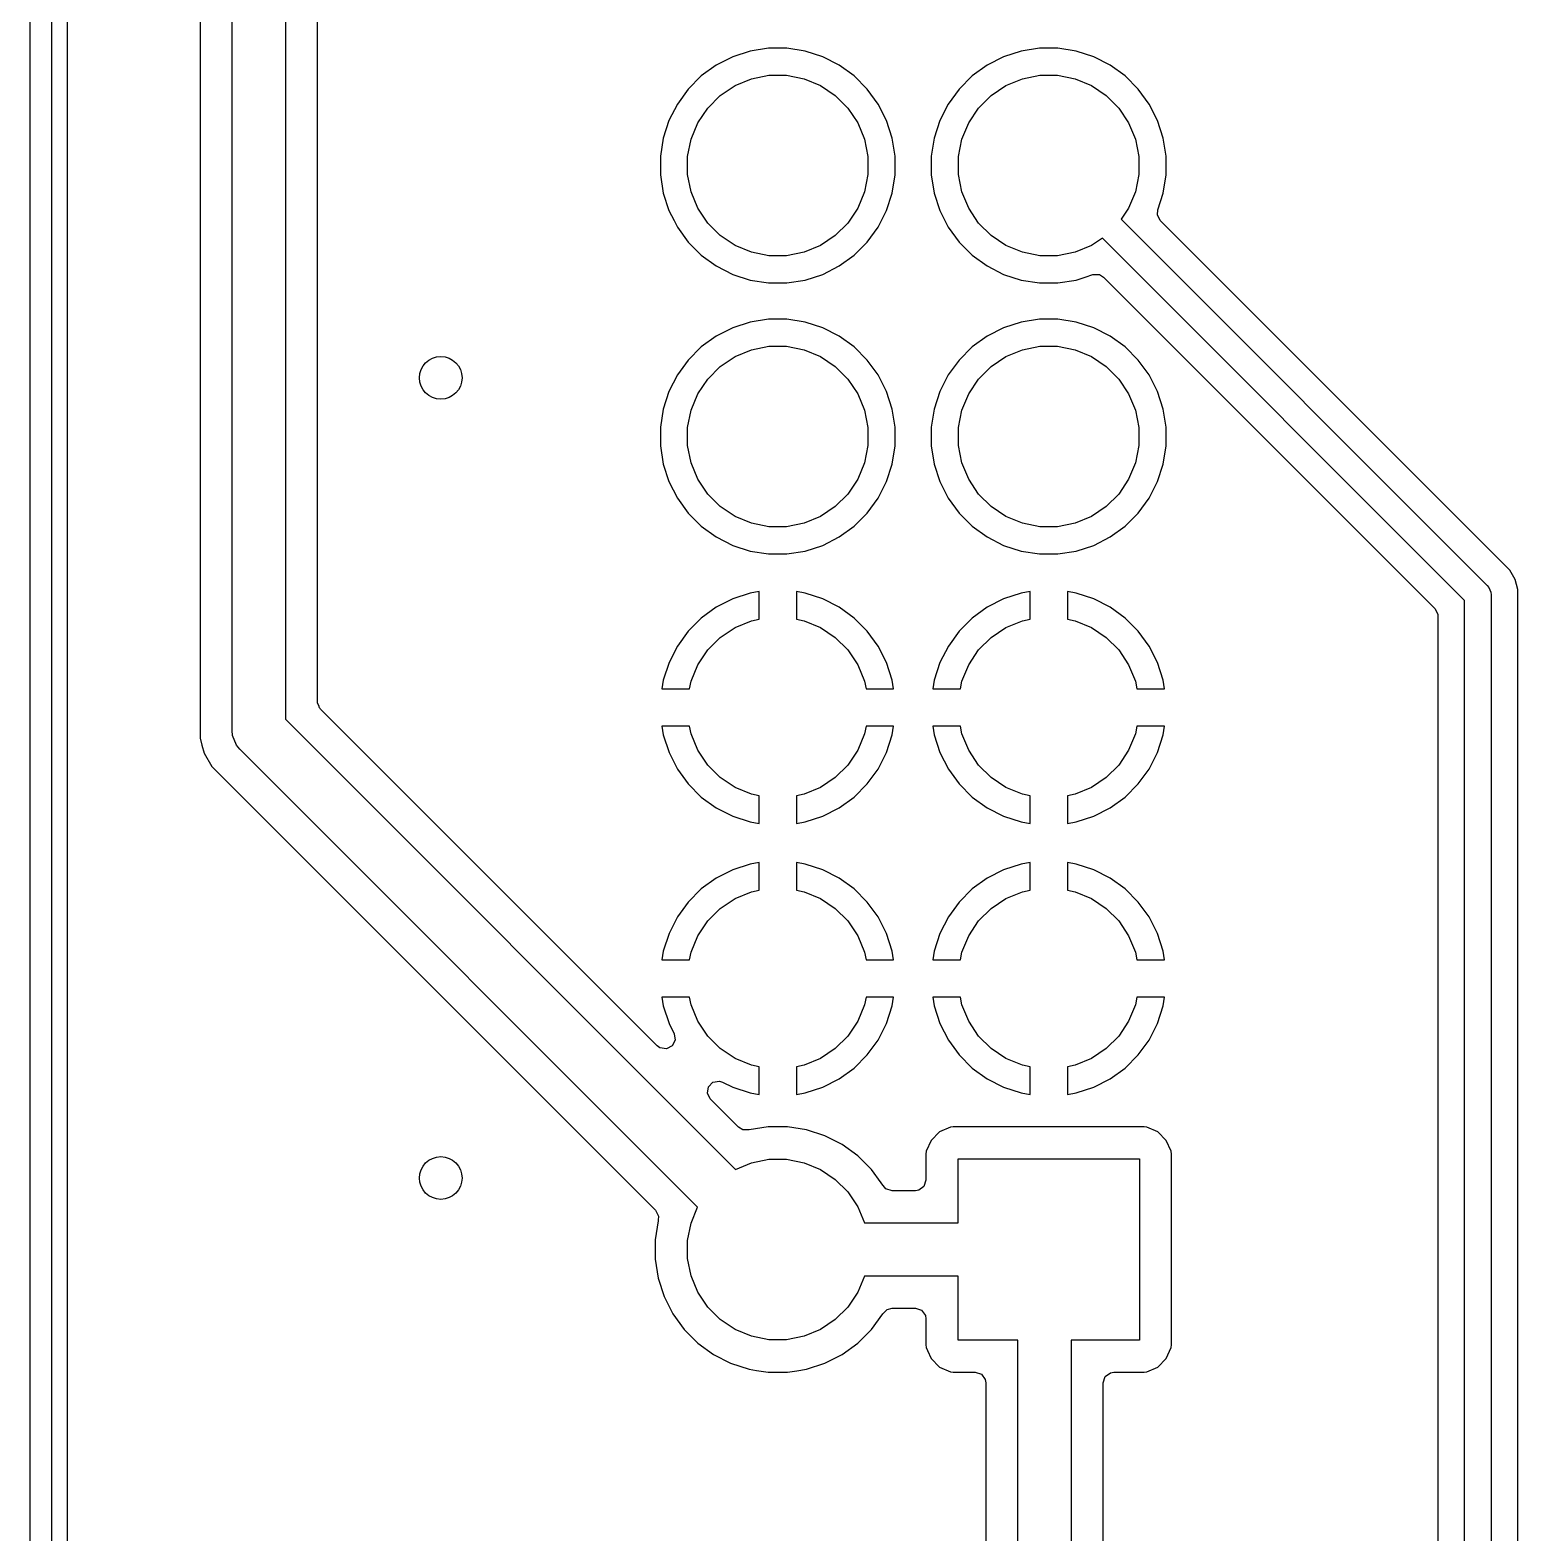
# Model space of a CAD drawing. Extents: x 0 to 130, y -140 to 0.
# Drawn here: x -0.1 to 13.85, y -110.83 to -96.74 of the extents above; entities that cross this region are included whole.
import ezdxf

# ---------------------------------------------------------------- set-up
doc = ezdxf.new("R2010")
doc.units = 0
doc.layers.add('BLACK', color=7, linetype='CONTINUOUS')

msp = doc.modelspace()

# ---------------------------------------------------------------- linework, layer by layer
at = {"layer": 'BLACK', "linetype": 'CONTINUOUS'}
for p, q in [((-0.1, -140), (-0.1, 0)), ((0.1, -0.1), (0.1, -139.9)), ((0.2505, -117.285), (0.2505, -51.795525)), ((1.4935, -51.795525), (1.4935, -103.376474)), ((1.794, -103.304), (1.794, -51.868)), ((2.294, -51.971554), (2.294, -103.200446)), ((2.5945, -97.923385), (2.5945, -95.383385)), ((6.823386, -96.9095), (6.652297, -96.936597)), ((6.823389, -96.9095), (6.823386, -96.9095)), ((6.996611, -96.9095), (6.823389, -96.9095)), ((6.996614, -96.9095), (6.996611, -96.9095)), ((7.167702, -96.936597), (6.996614, -96.9095)), ((9.363386, -96.9095), (9.192297, -96.936597)), ((9.363389, -96.9095), (9.363386, -96.9095)), ((9.536611, -96.9095), (9.363389, -96.9095)), ((9.536614, -96.9095), (9.536611, -96.9095)), ((9.707702, -96.936597), (9.536614, -96.9095)), ((6.487558, -96.990125), (6.333214, -97.068766)), ((6.487561, -96.990123), (6.487558, -96.990125)), ((6.652293, -96.936598), (6.487561, -96.990123)), ((6.652297, -96.936597), (6.652293, -96.936598)), ((7.167706, -96.936598), (7.167702, -96.936597)), ((7.332438, -96.990123), (7.167706, -96.936598)), ((7.332441, -96.990125), (7.332438, -96.990123)), ((7.486785, -97.068766), (7.332441, -96.990125)), ((9.027558, -96.990125), (8.873214, -97.068766)), ((9.027561, -96.990123), (9.027558, -96.990125)), ((9.192293, -96.936598), (9.027561, -96.990123)), ((9.192297, -96.936597), (9.192293, -96.936598)), ((9.707706, -96.936598), (9.707702, -96.936597)), ((9.872438, -96.990123), (9.707706, -96.936598)), ((9.872441, -96.990125), (9.872438, -96.990123)), ((10.026785, -97.068766), (9.872441, -96.990125)), ((6.193073, -97.170585), (6.070585, -97.293073)), ((6.333214, -97.068766), (6.193073, -97.170585)), ((6.509313, -97.260367), (6.663258, -97.196601)), ((6.663258, -97.196601), (6.826685, -97.164093)), ((6.826685, -97.164093), (6.993315, -97.164093)), ((6.993315, -97.164093), (7.156742, -97.196601)), ((7.156742, -97.196601), (7.310687, -97.260367)), ((7.486787, -97.068767), (7.486785, -97.068766)), ((7.486788, -97.068768), (7.486787, -97.068767)), ((7.626928, -97.170586), (7.486788, -97.068768)), ((7.749414, -97.293072), (7.626928, -97.170586)), ((8.733073, -97.170585), (8.610585, -97.293073)), ((8.873214, -97.068766), (8.733073, -97.170585)), ((9.049313, -97.260367), (9.203258, -97.196601)), ((9.203258, -97.196601), (9.366685, -97.164093)), ((9.366685, -97.164093), (9.533315, -97.164093)), ((9.533315, -97.164093), (9.696742, -97.196601)), ((9.696742, -97.196601), (9.850687, -97.260367)), ((10.026787, -97.068767), (10.026785, -97.068766)), ((10.026788, -97.068768), (10.026787, -97.068767)), ((10.166928, -97.170586), (10.026788, -97.068768)), ((10.289414, -97.293072), (10.166928, -97.170586)), ((6.070585, -97.293073), (5.968766, -97.433214)), ((6.370766, -97.352941), (6.509313, -97.260367)), ((7.310687, -97.260367), (7.449234, -97.352941)), ((7.851232, -97.433212), (7.749414, -97.293072)), ((8.610585, -97.293073), (8.508766, -97.433214)), ((8.910766, -97.352941), (9.049313, -97.260367)), ((9.850687, -97.260367), (9.989234, -97.352941)), ((10.391232, -97.433212), (10.289414, -97.293072)), ((5.968766, -97.433214), (5.890125, -97.587558)), ((6.160367, -97.609313), (6.252941, -97.470766)), ((6.252941, -97.470766), (6.370766, -97.352941)), ((7.449234, -97.352941), (7.567059, -97.470766)), ((7.567059, -97.470766), (7.659633, -97.609313)), ((7.929873, -97.587555), (7.851232, -97.433212)), ((8.508766, -97.433214), (8.430125, -97.587558)), ((8.700367, -97.609313), (8.792941, -97.470766)), ((8.792941, -97.470766), (8.910766, -97.352941)), ((9.989234, -97.352941), (10.107059, -97.470766)), ((10.107059, -97.470766), (10.199633, -97.609313)), ((10.469873, -97.587555), (10.391232, -97.433212)), ((5.890123, -97.587561), (5.836598, -97.752293)), ((5.890125, -97.587558), (5.890123, -97.587561)), ((6.096601, -97.763258), (6.160367, -97.609313)), ((7.659633, -97.609313), (7.723399, -97.763258)), ((7.929873, -97.587557), (7.929873, -97.587555)), ((7.929874, -97.587558), (7.929873, -97.587557)), ((7.929876, -97.587561), (7.929874, -97.587558)), ((7.983401, -97.752293), (7.929876, -97.587561)), ((8.430123, -97.587561), (8.376598, -97.752293)), ((8.430125, -97.587558), (8.430123, -97.587561)), ((8.636601, -97.763258), (8.700367, -97.609313)), ((10.199633, -97.609313), (10.263399, -97.763258)), ((10.469873, -97.587557), (10.469873, -97.587555)), ((10.469874, -97.587558), (10.469873, -97.587557)), ((10.469876, -97.587561), (10.469874, -97.587558)), ((10.523401, -97.752293), (10.469876, -97.587561)), ((5.836597, -97.752297), (5.8095, -97.923385)), ((5.836598, -97.752293), (5.836597, -97.752297)), ((6.064093, -97.926685), (6.096601, -97.763258)), ((7.723399, -97.763258), (7.755907, -97.926685)), ((7.983402, -97.752297), (7.983401, -97.752293)), ((8.0105, -97.923385), (7.983402, -97.752297)), ((8.376597, -97.752297), (8.3495, -97.923385)), ((8.376598, -97.752293), (8.376597, -97.752297)), ((8.604093, -97.926685), (8.636601, -97.763258)), ((10.263399, -97.763258), (10.295907, -97.926685)), ((10.523402, -97.752297), (10.523401, -97.752293)), ((10.5505, -97.923385), (10.523402, -97.752297)), ((2.5945, -100.463385), (2.5945, -97.923385)), ((5.8095, -97.923385), (5.8095, -98.096614)), ((6.064093, -98.093315), (6.064093, -97.926685)), ((7.755907, -97.926685), (7.755907, -98.093315)), ((8.0105, -98.096614), (8.0105, -97.923385)), ((8.3495, -97.923385), (8.3495, -98.096614)), ((8.604093, -98.093315), (8.604093, -97.926685)), ((10.295907, -97.926685), (10.295907, -98.093315)), ((10.5505, -98.096614), (10.5505, -97.923385)), ((5.8095, -98.096614), (5.836597, -98.267702)), ((6.096601, -98.256742), (6.064093, -98.093315)), ((7.755907, -98.093315), (7.723399, -98.256742)), ((7.983402, -98.267702), (8.0105, -98.096614)), ((8.3495, -98.096614), (8.376597, -98.267702)), ((8.636601, -98.256742), (8.604093, -98.093315)), ((10.295907, -98.093315), (10.263399, -98.256742)), ((10.523402, -98.267702), (10.5505, -98.096614)), ((5.836597, -98.267702), (5.836598, -98.267706)), ((5.836598, -98.267706), (5.890123, -98.432438)), ((6.160367, -98.410687), (6.096601, -98.256742)), ((7.723399, -98.256742), (7.659633, -98.410687)), ((7.929876, -98.432438), (7.983401, -98.267706)), ((7.983401, -98.267706), (7.983402, -98.267702)), ((8.376597, -98.267702), (8.376598, -98.267706)), ((8.376598, -98.267706), (8.430123, -98.432438)), ((8.700367, -98.410687), (8.636601, -98.256742)), ((10.263399, -98.256742), (10.199633, -98.410687)), ((10.472339, -98.424854), (10.523402, -98.267702)), ((5.890123, -98.432438), (5.890125, -98.432441)), ((5.890125, -98.432441), (5.937515, -98.525451)), ((6.252941, -98.549234), (6.160367, -98.410687)), ((7.659633, -98.410687), (7.567059, -98.549234)), ((7.851232, -98.586788), (7.929873, -98.432445)), ((7.929873, -98.432445), (7.929874, -98.43244)), ((7.929874, -98.43244), (7.929876, -98.432438)), ((8.430123, -98.432438), (8.430125, -98.432441)), ((8.430125, -98.432441), (8.477515, -98.525451)), ((8.792941, -98.549234), (8.700367, -98.410687)), ((10.199633, -98.410687), (10.130671, -98.513895)), ((10.468712, -98.470935), (10.472339, -98.424854)), ((5.937515, -98.525451), (5.968768, -98.586788)), ((5.968768, -98.586788), (6.070586, -98.726928)), ((6.370766, -98.667059), (6.252941, -98.549234)), ((7.567059, -98.549234), (7.449234, -98.667059)), ((7.749414, -98.726928), (7.851232, -98.586788)), ((8.477515, -98.525451), (8.508768, -98.586788)), ((8.508768, -98.586788), (8.610586, -98.726928)), ((8.910766, -98.667059), (8.792941, -98.549234)), ((10.130671, -98.513895), (13.562388, -101.945611)), ((10.496489, -98.525452), (10.468712, -98.470935)), ((13.704562, -101.733525), (10.496489, -98.525452)), ((6.070586, -98.726928), (6.193072, -98.849414)), ((6.509313, -98.759633), (6.370766, -98.667059)), ((7.449234, -98.667059), (7.310687, -98.759633)), ((7.626928, -98.849414), (7.749414, -98.726928)), ((8.610586, -98.726928), (8.733072, -98.849414)), ((9.049313, -98.759633), (8.910766, -98.667059)), ((9.953895, -98.690671), (9.850687, -98.759633)), ((13.349, -102.085776), (9.953895, -98.690671)), ((6.193072, -98.849414), (6.333212, -98.951232)), ((6.663258, -98.823399), (6.509313, -98.759633)), ((6.826685, -98.855907), (6.663258, -98.823399)), ((6.993315, -98.855907), (6.826685, -98.855907)), ((7.156742, -98.823399), (6.993315, -98.855907)), ((7.310687, -98.759633), (7.156742, -98.823399)), ((7.486788, -98.951232), (7.626928, -98.849414)), ((8.733072, -98.849414), (8.873212, -98.951232)), ((9.203258, -98.823399), (9.049313, -98.759633)), ((9.366685, -98.855907), (9.203258, -98.823399)), ((9.533315, -98.855907), (9.366685, -98.855907)), ((9.696742, -98.823399), (9.533315, -98.855907)), ((9.850687, -98.759633), (9.696742, -98.823399)), ((6.333212, -98.951232), (6.487555, -99.029873)), ((6.487555, -99.029873), (6.487557, -99.029873)), ((6.487557, -99.029873), (6.487558, -99.029874)), ((6.487558, -99.029874), (6.487561, -99.029876)), ((6.487561, -99.029876), (6.652293, -99.083401)), ((7.167706, -99.083401), (7.332438, -99.029876)), ((7.332438, -99.029876), (7.33244, -99.029874)), ((7.33244, -99.029874), (7.332445, -99.029873)), ((7.332445, -99.029873), (7.486788, -98.951232)), ((8.873212, -98.951232), (9.027555, -99.029873)), ((9.027555, -99.029873), (9.027557, -99.029873)), ((9.027557, -99.029873), (9.027558, -99.029874)), ((9.027558, -99.029874), (9.027561, -99.029876)), ((9.027561, -99.029876), (9.192293, -99.083401)), ((6.652293, -99.083401), (6.652297, -99.083402)), ((6.652297, -99.083402), (6.823386, -99.1105)), ((6.823386, -99.1105), (6.823389, -99.1105)), ((6.823389, -99.1105), (6.996614, -99.1105)), ((6.996614, -99.1105), (7.167702, -99.083402)), ((7.167702, -99.083402), (7.167706, -99.083401)), ((9.192293, -99.083401), (9.192297, -99.083402)), ((9.192297, -99.083402), (9.363386, -99.1105)), ((9.363386, -99.1105), (9.363389, -99.1105)), ((9.363389, -99.1105), (9.536614, -99.1105)), ((9.536614, -99.1105), (9.707702, -99.083402)), ((9.707702, -99.083402), (9.79053, -99.056489)), ((9.79053, -99.056489), (9.864855, -99.032338)), ((9.864855, -99.032338), (9.92604, -99.032338)), ((9.92604, -99.032338), (9.965452, -99.056489)), ((9.965452, -99.056489), (13.069504, -102.160541)), ((6.823386, -99.4495), (6.652297, -99.476597)), ((6.823389, -99.4495), (6.823386, -99.4495)), ((6.996611, -99.4495), (6.823389, -99.4495)), ((6.996614, -99.4495), (6.996611, -99.4495)), ((7.167702, -99.476597), (6.996614, -99.4495)), ((9.363386, -99.4495), (9.192297, -99.476597)), ((9.363389, -99.4495), (9.363386, -99.4495)), ((9.536611, -99.4495), (9.363389, -99.4495)), ((9.536614, -99.4495), (9.536611, -99.4495)), ((9.707702, -99.476597), (9.536614, -99.4495)), ((6.487558, -99.530125), (6.333214, -99.608766)), ((6.487561, -99.530123), (6.487558, -99.530125)), ((6.652293, -99.476598), (6.487561, -99.530123)), ((6.652297, -99.476597), (6.652293, -99.476598)), ((7.167706, -99.476598), (7.167702, -99.476597)), ((7.332438, -99.530123), (7.167706, -99.476598)), ((7.332441, -99.530125), (7.332438, -99.530123)), ((7.486785, -99.608766), (7.332441, -99.530125)), ((9.027558, -99.530125), (8.873214, -99.608766)), ((9.027561, -99.530123), (9.027558, -99.530125)), ((9.192293, -99.476598), (9.027561, -99.530123)), ((9.192297, -99.476597), (9.192293, -99.476598)), ((9.707706, -99.476598), (9.707702, -99.476597)), ((9.872438, -99.530123), (9.707706, -99.476598)), ((9.872441, -99.530125), (9.872438, -99.530123)), ((10.026785, -99.608766), (9.872441, -99.530125)), ((6.193073, -99.710585), (6.070585, -99.833073)), ((6.333214, -99.608766), (6.193073, -99.710585)), ((6.663258, -99.736601), (6.826685, -99.704093)), ((6.826685, -99.704093), (6.993315, -99.704093)), ((6.993315, -99.704093), (7.156742, -99.736601)), ((7.486787, -99.608767), (7.486785, -99.608766)), ((7.486788, -99.608768), (7.486787, -99.608767)), ((7.626928, -99.710586), (7.486788, -99.608768)), ((7.749414, -99.833072), (7.626928, -99.710586)), ((8.733073, -99.710585), (8.610585, -99.833073)), ((8.873214, -99.608766), (8.733073, -99.710585)), ((9.203258, -99.736601), (9.366685, -99.704093)), ((9.366685, -99.704093), (9.533315, -99.704093)), ((9.533315, -99.704093), (9.696742, -99.736601)), ((10.026787, -99.608767), (10.026785, -99.608766)), ((10.026788, -99.608768), (10.026787, -99.608767)), ((10.166928, -99.710586), (10.026788, -99.608768)), ((10.289414, -99.833072), (10.166928, -99.710586)), ((6.070585, -99.833073), (5.968766, -99.973214)), ((6.370766, -99.892941), (6.509313, -99.800367)), ((6.509313, -99.800367), (6.663258, -99.736601)), ((7.156742, -99.736601), (7.310687, -99.800367)), ((7.310687, -99.800367), (7.449234, -99.892941)), ((7.851232, -99.973212), (7.749414, -99.833072)), ((8.610585, -99.833073), (8.508766, -99.973214)), ((8.910766, -99.892941), (9.049313, -99.800367)), ((9.049313, -99.800367), (9.203258, -99.736601)), ((9.696742, -99.736601), (9.850687, -99.800367)), ((9.850687, -99.800367), (9.989234, -99.892941)), ((10.391232, -99.973212), (10.289414, -99.833072)), ((5.968766, -99.973214), (5.890125, -100.127558)), ((6.160367, -100.149313), (6.252941, -100.010766)), ((6.252941, -100.010766), (6.370766, -99.892941)), ((7.449234, -99.892941), (7.567059, -100.010766)), ((7.567059, -100.010766), (7.659633, -100.149313)), ((7.929873, -100.127555), (7.851232, -99.973212)), ((8.508766, -99.973214), (8.430125, -100.127558)), ((8.700367, -100.149313), (8.792941, -100.010766)), ((8.792941, -100.010766), (8.910766, -99.892941)), ((9.989234, -99.892941), (10.107059, -100.010766)), ((10.107059, -100.010766), (10.199633, -100.149313)), ((10.469873, -100.127555), (10.391232, -99.973212)), ((5.890123, -100.127561), (5.836598, -100.292293)), ((5.890125, -100.127558), (5.890123, -100.127561)), ((6.096601, -100.303258), (6.160367, -100.149313)), ((7.659633, -100.149313), (7.723399, -100.303258)), ((7.929873, -100.127557), (7.929873, -100.127555)), ((7.929874, -100.127558), (7.929873, -100.127557)), ((7.929876, -100.127561), (7.929874, -100.127558)), ((7.983401, -100.292293), (7.929876, -100.127561)), ((8.430123, -100.127561), (8.376598, -100.292293)), ((8.430125, -100.127558), (8.430123, -100.127561)), ((8.636601, -100.303258), (8.700367, -100.149313)), ((10.199633, -100.149313), (10.263399, -100.303258)), ((10.469873, -100.127557), (10.469873, -100.127555)), ((10.469874, -100.127558), (10.469873, -100.127557)), ((10.469876, -100.127561), (10.469874, -100.127558)), ((10.523401, -100.292293), (10.469876, -100.127561)), ((5.836597, -100.292297), (5.8095, -100.463385)), ((5.836598, -100.292293), (5.836597, -100.292297)), ((7.983402, -100.292297), (7.983401, -100.292293)), ((8.0105, -100.463385), (7.983402, -100.292297)), ((8.376597, -100.292297), (8.3495, -100.463385)), ((8.376598, -100.292293), (8.376597, -100.292297)), ((10.523402, -100.292297), (10.523401, -100.292293)), ((10.5505, -100.463385), (10.523402, -100.292297)), ((6.064093, -100.466685), (6.096601, -100.303258)), ((7.723399, -100.303258), (7.755907, -100.466685)), ((8.604093, -100.466685), (8.636601, -100.303258)), ((10.263399, -100.303258), (10.295907, -100.466685)), ((2.5945, -102.915), (2.5945, -100.463385)), ((5.8095, -100.463385), (5.8095, -100.636614)), ((6.064093, -100.633315), (6.064093, -100.466685)), ((7.755907, -100.466685), (7.755907, -100.633315)), ((8.0105, -100.636614), (8.0105, -100.463385)), ((8.3495, -100.463385), (8.3495, -100.636614)), ((8.604093, -100.633315), (8.604093, -100.466685)), ((10.295907, -100.466685), (10.295907, -100.633315)), ((10.5505, -100.636614), (10.5505, -100.463385)), ((5.8095, -100.636614), (5.836597, -100.807702)), ((6.096601, -100.796742), (6.064093, -100.633315)), ((7.755907, -100.633315), (7.723399, -100.796742)), ((7.983402, -100.807702), (8.0105, -100.636614)), ((8.3495, -100.636614), (8.376597, -100.807702)), ((8.636601, -100.796742), (8.604093, -100.633315)), ((10.295907, -100.633315), (10.263399, -100.796742)), ((10.523402, -100.807702), (10.5505, -100.636614)), ((5.836597, -100.807702), (5.836598, -100.807706)), ((5.836598, -100.807706), (5.890123, -100.972438)), ((6.160367, -100.950687), (6.096601, -100.796742)), ((7.723399, -100.796742), (7.659633, -100.950687)), ((7.929876, -100.972438), (7.983401, -100.807706)), ((7.983401, -100.807706), (7.983402, -100.807702)), ((8.376597, -100.807702), (8.376598, -100.807706)), ((8.376598, -100.807706), (8.430123, -100.972438)), ((8.700367, -100.950687), (8.636601, -100.796742)), ((10.263399, -100.796742), (10.199633, -100.950687)), ((10.469876, -100.972438), (10.523401, -100.807706)), ((10.523401, -100.807706), (10.523402, -100.807702)), ((5.890123, -100.972438), (5.890125, -100.972441)), ((5.890125, -100.972441), (5.890126, -100.972444)), ((5.890126, -100.972444), (5.890127, -100.972445)), ((5.890127, -100.972445), (5.968768, -101.126788)), ((6.252941, -101.089234), (6.160367, -100.950687)), ((7.659633, -100.950687), (7.567059, -101.089234)), ((7.851232, -101.126788), (7.929873, -100.972445)), ((7.929873, -100.972445), (7.929874, -100.97244)), ((7.929874, -100.97244), (7.929876, -100.972438)), ((8.430123, -100.972438), (8.430125, -100.972441)), ((8.430125, -100.972441), (8.430126, -100.972444)), ((8.430126, -100.972444), (8.430127, -100.972445)), ((8.430127, -100.972445), (8.508768, -101.126788)), ((8.792941, -101.089234), (8.700367, -100.950687)), ((10.199633, -100.950687), (10.107059, -101.089234)), ((10.391232, -101.126788), (10.469873, -100.972445)), ((10.469873, -100.972445), (10.469874, -100.97244)), ((10.469874, -100.97244), (10.469876, -100.972438)), ((5.968768, -101.126788), (6.070586, -101.266928)), ((6.370766, -101.207059), (6.252941, -101.089234)), ((7.567059, -101.089234), (7.449234, -101.207059)), ((7.749414, -101.266928), (7.851232, -101.126788)), ((8.508768, -101.126788), (8.610586, -101.266928)), ((8.910766, -101.207059), (8.792941, -101.089234)), ((10.107059, -101.089234), (9.989234, -101.207059)), ((10.289414, -101.266928), (10.391232, -101.126788)), ((6.070586, -101.266928), (6.193072, -101.389414)), ((6.509313, -101.299633), (6.370766, -101.207059)), ((7.449234, -101.207059), (7.310687, -101.299633)), ((7.626928, -101.389414), (7.749414, -101.266928)), ((8.610586, -101.266928), (8.733072, -101.389414)), ((9.049313, -101.299633), (8.910766, -101.207059)), ((9.989234, -101.207059), (9.850687, -101.299633)), ((10.166928, -101.389414), (10.289414, -101.266928)), ((6.193072, -101.389414), (6.333212, -101.491232)), ((6.663258, -101.363399), (6.509313, -101.299633)), ((6.826685, -101.395907), (6.663258, -101.363399)), ((6.993315, -101.395907), (6.826685, -101.395907)), ((7.156742, -101.363399), (6.993315, -101.395907)), ((7.310687, -101.299633), (7.156742, -101.363399)), ((7.486788, -101.491232), (7.626928, -101.389414)), ((8.733072, -101.389414), (8.873212, -101.491232)), ((9.203258, -101.363399), (9.049313, -101.299633)), ((9.366685, -101.395907), (9.203258, -101.363399)), ((9.533315, -101.395907), (9.366685, -101.395907)), ((9.696742, -101.363399), (9.533315, -101.395907)), ((9.850687, -101.299633), (9.696742, -101.363399)), ((10.026788, -101.491232), (10.166928, -101.389414)), ((6.333212, -101.491232), (6.487555, -101.569873)), ((7.332445, -101.569873), (7.486788, -101.491232)), ((8.873212, -101.491232), (9.027555, -101.569873)), ((9.872445, -101.569873), (10.026788, -101.491232)), ((6.487555, -101.569873), (6.487557, -101.569873)), ((6.487557, -101.569873), (6.487558, -101.569874)), ((6.487558, -101.569874), (6.487561, -101.569876)), ((6.487561, -101.569876), (6.652293, -101.623401)), ((6.652293, -101.623401), (6.652297, -101.623402)), ((6.652297, -101.623402), (6.823386, -101.6505)), ((6.823386, -101.6505), (6.823389, -101.6505)), ((6.823389, -101.6505), (6.996614, -101.6505)), ((6.996614, -101.6505), (7.167702, -101.623402)), ((7.167702, -101.623402), (7.167706, -101.623401)), ((7.167706, -101.623401), (7.332438, -101.569876)), ((7.332438, -101.569876), (7.33244, -101.569874)), ((7.33244, -101.569874), (7.332445, -101.569873)), ((9.027555, -101.569873), (9.027557, -101.569873)), ((9.027557, -101.569873), (9.027558, -101.569874)), ((9.027558, -101.569874), (9.027561, -101.569876)), ((9.027561, -101.569876), (9.192293, -101.623401)), ((9.192293, -101.623401), (9.192297, -101.623402)), ((9.192297, -101.623402), (9.363386, -101.6505)), ((9.363386, -101.6505), (9.363389, -101.6505)), ((9.363389, -101.6505), (9.536614, -101.6505)), ((9.536614, -101.6505), (9.707702, -101.623402)), ((9.707702, -101.623402), (9.707706, -101.623401)), ((9.707706, -101.623401), (9.872438, -101.569876)), ((9.872438, -101.569876), (9.87244, -101.569874)), ((9.87244, -101.569874), (9.872445, -101.569873)), ((13.774475, -101.803438), (13.704562, -101.733524)), ((13.704562, -101.733524), (13.704562, -101.733525)), ((13.823908, -101.889057), (13.774475, -101.803438)), ((13.562388, -101.945611), (13.577933, -101.964553)), ((13.577933, -101.964553), (13.577934, -101.964554)), ((13.577934, -101.964554), (13.596598, -102.009614)), ((13.823908, -101.889059), (13.823908, -101.889057)), ((13.82391, -101.889062), (13.823908, -101.889059)), ((13.8495, -101.984565), (13.82391, -101.889062)), ((13.8495, -101.984566), (13.8495, -101.984565)), ((13.8495, -121.756539), (13.8495, -101.984566)), ((6.487751, -102.070588), (6.333475, -102.149195)), ((6.652412, -102.017086), (6.487751, -102.070588)), ((6.734999, -102.004005), (6.652412, -102.017086)), ((6.735, -102.004005), (6.734999, -102.004005)), ((6.735, -102.26233), (6.735, -102.004005)), ((7.167587, -102.017086), (7.085, -102.004005)), ((7.085, -102.004005), (7.085, -102.26233)), ((7.332248, -102.070588), (7.167587, -102.017086)), ((7.486524, -102.149195), (7.332248, -102.070588)), ((9.027751, -102.070588), (8.873475, -102.149195)), ((9.192412, -102.017086), (9.027751, -102.070588)), ((9.274999, -102.004005), (9.192412, -102.017086)), ((9.275, -102.004005), (9.274999, -102.004005)), ((9.275, -102.26233), (9.275, -102.004005)), ((9.707587, -102.017086), (9.625, -102.004005)), ((9.625, -102.004005), (9.625, -102.26233)), ((9.872248, -102.070588), (9.707587, -102.017086)), ((10.026524, -102.149195), (9.872248, -102.070588)), ((13.349, -122.023384), (13.349, -102.085776)), ((13.596598, -102.009614), (13.599, -102.034)), ((13.599, -102.034), (13.599, -122.023384)), ((6.193403, -102.250962), (6.070962, -102.373403)), ((6.333471, -102.149197), (6.193403, -102.250962)), ((6.333475, -102.149195), (6.333471, -102.149197)), ((6.663258, -102.276601), (6.735, -102.26233)), ((7.085, -102.26233), (7.156742, -102.276601)), ((7.486528, -102.149197), (7.486524, -102.149195)), ((7.626596, -102.250962), (7.486528, -102.149197)), ((7.749037, -102.373403), (7.626596, -102.250962)), ((8.733403, -102.250962), (8.610962, -102.373403)), ((8.873471, -102.149197), (8.733403, -102.250962)), ((8.873475, -102.149195), (8.873471, -102.149197)), ((9.203258, -102.276601), (9.275, -102.26233)), ((9.625, -102.26233), (9.696742, -102.276601)), ((10.026528, -102.149197), (10.026524, -102.149195)), ((10.166596, -102.250962), (10.026528, -102.149197)), ((10.289037, -102.373403), (10.166596, -102.250962)), ((13.069504, -102.160541), (13.097281, -102.215058)), ((13.097281, -102.215058), (13.0985, -102.230545)), ((13.0985, -102.230545), (13.0985, -121.756539)), ((6.070962, -102.373403), (5.969197, -102.513471)), ((6.370766, -102.432941), (6.509313, -102.340367)), ((6.509313, -102.340367), (6.663258, -102.276601)), ((7.156742, -102.276601), (7.310687, -102.340367)), ((7.310687, -102.340367), (7.449234, -102.432941)), ((7.850802, -102.513471), (7.749037, -102.373403)), ((8.610962, -102.373403), (8.509197, -102.513471)), ((8.910766, -102.432941), (9.049313, -102.340367)), ((9.049313, -102.340367), (9.203258, -102.276601)), ((9.696742, -102.276601), (9.850687, -102.340367)), ((9.850687, -102.340367), (9.989234, -102.432941)), ((10.390802, -102.513471), (10.289037, -102.373403)), ((5.969195, -102.513475), (5.890588, -102.667751)), ((5.969197, -102.513471), (5.969195, -102.513475)), ((6.160367, -102.689313), (6.252941, -102.550766)), ((6.252941, -102.550766), (6.370766, -102.432941)), ((7.449234, -102.432941), (7.567059, -102.550766)), ((7.567059, -102.550766), (7.659633, -102.689313)), ((7.850804, -102.513475), (7.850802, -102.513471)), ((7.929411, -102.667751), (7.850804, -102.513475)), ((8.509195, -102.513475), (8.430588, -102.667751)), ((8.509197, -102.513471), (8.509195, -102.513475)), ((8.700367, -102.689313), (8.792941, -102.550766)), ((8.792941, -102.550766), (8.910766, -102.432941)), ((9.989234, -102.432941), (10.107059, -102.550766)), ((10.107059, -102.550766), (10.199633, -102.689313)), ((10.390804, -102.513475), (10.390802, -102.513471)), ((10.469411, -102.667751), (10.390804, -102.513475)), ((5.890588, -102.667751), (5.837084, -102.83242)), ((6.096601, -102.843258), (6.160367, -102.689313)), ((7.659633, -102.689313), (7.723399, -102.843258)), ((7.982915, -102.83242), (7.929411, -102.667751)), ((8.430588, -102.667751), (8.377084, -102.83242)), ((8.636601, -102.843258), (8.700367, -102.689313)), ((10.199633, -102.689313), (10.263399, -102.843258)), ((10.522915, -102.83242), (10.469411, -102.667751)), ((5.837084, -102.83242), (5.824006, -102.915)), ((7.995994, -102.915), (7.982915, -102.83242)), ((8.377084, -102.83242), (8.364006, -102.915)), ((10.535994, -102.915), (10.522915, -102.83242)), ((2.5945, -103.034967), (2.5945, -102.915)), ((5.824006, -102.915), (6.08233, -102.915)), ((6.08233, -102.915), (6.096601, -102.843258)), ((7.723399, -102.843258), (7.73767, -102.915)), ((7.73767, -102.915), (7.995994, -102.915)), ((8.364006, -102.915), (8.62233, -102.915)), ((8.62233, -102.915), (8.636601, -102.843258)), ((10.263399, -102.843258), (10.27767, -102.915)), ((10.27767, -102.915), (10.535994, -102.915)), ((2.595719, -103.050454), (2.5945, -103.034967)), ((2.606243, -103.071109), (2.595719, -103.050454)), ((2.613407, -103.093158), (2.606243, -103.071109)), ((2.619869, -103.097853), (2.613407, -103.093158)), ((2.623496, -103.104971), (2.619869, -103.097853)), ((5.780838, -106.262313), (2.623496, -103.104971)), ((2.294, -103.200446), (6.512571, -107.419017)), ((1.4935, -103.376474), (1.510929, -103.441524)), ((1.798804, -103.352773), (1.794, -103.304)), ((1.836133, -103.442893), (1.798804, -103.352773)), ((5.824006, -103.265), (5.837084, -103.347579)), ((6.08233, -103.265), (5.824006, -103.265)), ((5.837084, -103.347579), (5.890588, -103.512248)), ((6.096601, -103.336742), (6.08233, -103.265)), ((6.160367, -103.490687), (6.096601, -103.336742)), ((7.723399, -103.336742), (7.659633, -103.490687)), ((7.73767, -103.265), (7.723399, -103.336742)), ((7.995994, -103.265), (7.73767, -103.265)), ((7.929411, -103.512248), (7.982915, -103.347579)), ((7.982915, -103.347579), (7.995994, -103.265)), ((8.364006, -103.265), (8.377084, -103.347579)), ((8.62233, -103.265), (8.364006, -103.265)), ((8.377084, -103.347579), (8.430588, -103.512248)), ((8.636601, -103.336742), (8.62233, -103.265)), ((8.700367, -103.490687), (8.636601, -103.336742)), ((10.263399, -103.336742), (10.199633, -103.490687)), ((10.27767, -103.265), (10.263399, -103.336742)), ((10.535994, -103.265), (10.27767, -103.265)), ((10.469411, -103.512248), (10.522915, -103.347579)), ((10.522915, -103.347579), (10.535994, -103.265)), ((1.510929, -103.441524), (1.531014, -103.516481)), ((1.531014, -103.516481), (1.531014, -103.516482)), ((1.531014, -103.516482), (1.531016, -103.516485)), ((1.531016, -103.516485), (1.60349, -103.642015)), ((1.836137, -103.442897), (1.836133, -103.442893)), ((1.867223, -103.480777), (1.836137, -103.442897)), ((6.159017, -107.772571), (1.867223, -103.480777)), ((5.890588, -103.512248), (5.969195, -103.666524)), ((6.252941, -103.629234), (6.160367, -103.490687)), ((7.659633, -103.490687), (7.567059, -103.629234)), ((7.850804, -103.666524), (7.929411, -103.512248)), ((8.430588, -103.512248), (8.509195, -103.666524)), ((8.792941, -103.629234), (8.700367, -103.490687)), ((10.199633, -103.490687), (10.107059, -103.629234)), ((10.390804, -103.666524), (10.469411, -103.512248)), ((1.60349, -103.642015), (3.697235, -105.73576)), ((5.969195, -103.666524), (5.969197, -103.666528)), ((5.969197, -103.666528), (6.070962, -103.806596)), ((6.370766, -103.747059), (6.252941, -103.629234)), ((7.567059, -103.629234), (7.449234, -103.747059)), ((7.749037, -103.806596), (7.850802, -103.666528)), ((7.850802, -103.666528), (7.850804, -103.666524)), ((8.509195, -103.666524), (8.509197, -103.666528)), ((8.509197, -103.666528), (8.610962, -103.806596)), ((8.910766, -103.747059), (8.792941, -103.629234)), ((10.107059, -103.629234), (9.989234, -103.747059)), ((10.289037, -103.806596), (10.390802, -103.666528)), ((10.390802, -103.666528), (10.390804, -103.666524)), ((6.070962, -103.806596), (6.193403, -103.929037)), ((6.509313, -103.839633), (6.370766, -103.747059)), ((7.449234, -103.747059), (7.310687, -103.839633)), ((7.626596, -103.929037), (7.749037, -103.806596)), ((8.610962, -103.806596), (8.733403, -103.929037)), ((9.049313, -103.839633), (8.910766, -103.747059)), ((9.989234, -103.747059), (9.850687, -103.839633)), ((10.166596, -103.929037), (10.289037, -103.806596)), ((6.193403, -103.929037), (6.333471, -104.030802)), ((6.663258, -103.903399), (6.509313, -103.839633)), ((6.735, -103.917669), (6.663258, -103.903399)), ((6.735, -104.175994), (6.735, -103.917669)), ((7.156742, -103.903399), (7.085, -103.917669)), ((7.085, -103.917669), (7.085, -104.175993)), ((7.310687, -103.839633), (7.156742, -103.903399)), ((7.486528, -104.030802), (7.626596, -103.929037)), ((8.733403, -103.929037), (8.873471, -104.030802)), ((9.203258, -103.903399), (9.049313, -103.839633)), ((9.275, -103.917669), (9.203258, -103.903399)), ((9.275, -104.175994), (9.275, -103.917669)), ((9.696742, -103.903399), (9.625, -103.917669)), ((9.625, -103.917669), (9.625, -104.175993)), ((9.850687, -103.839633), (9.696742, -103.903399)), ((10.026528, -104.030802), (10.166596, -103.929037)), ((6.333471, -104.030802), (6.333475, -104.030804)), ((6.333475, -104.030804), (6.487751, -104.109411)), ((7.332248, -104.109411), (7.486524, -104.030804)), ((7.486524, -104.030804), (7.486528, -104.030802)), ((8.873471, -104.030802), (8.873475, -104.030804)), ((8.873475, -104.030804), (9.027751, -104.109411)), ((9.872248, -104.109411), (10.026524, -104.030804)), ((10.026524, -104.030804), (10.026528, -104.030802)), ((6.487751, -104.109411), (6.65242, -104.162915)), ((6.65242, -104.162915), (6.735, -104.175994)), ((7.085, -104.175993), (7.167579, -104.162915)), ((7.167579, -104.162915), (7.332248, -104.109411)), ((9.027751, -104.109411), (9.19242, -104.162915)), ((9.19242, -104.162915), (9.275, -104.175994)), ((9.625, -104.175993), (9.707579, -104.162915)), ((9.707579, -104.162915), (9.872248, -104.109411)), ((6.487751, -104.610588), (6.333475, -104.689195)), ((6.652412, -104.557086), (6.487751, -104.610588)), ((6.734999, -104.544005), (6.652412, -104.557086)), ((6.735, -104.544005), (6.734999, -104.544005)), ((6.735, -104.80233), (6.735, -104.544005)), ((7.167587, -104.557086), (7.085, -104.544005)), ((7.085, -104.544005), (7.085, -104.80233)), ((7.332248, -104.610588), (7.167587, -104.557086)), ((7.486524, -104.689195), (7.332248, -104.610588)), ((9.027751, -104.610588), (8.873475, -104.689195)), ((9.192412, -104.557086), (9.027751, -104.610588)), ((9.274999, -104.544005), (9.192412, -104.557086)), ((9.275, -104.544005), (9.274999, -104.544005)), ((9.275, -104.80233), (9.275, -104.544005)), ((9.707587, -104.557086), (9.625, -104.544005)), ((9.625, -104.544005), (9.625, -104.80233)), ((9.872248, -104.610588), (9.707587, -104.557086)), ((10.026524, -104.689195), (9.872248, -104.610588)), ((6.193403, -104.790962), (6.070962, -104.913403)), ((6.333471, -104.689197), (6.193403, -104.790962)), ((6.333475, -104.689195), (6.333471, -104.689197)), ((6.663258, -104.816601), (6.735, -104.80233)), ((7.085, -104.80233), (7.156742, -104.816601)), ((7.486528, -104.689197), (7.486524, -104.689195)), ((7.626596, -104.790962), (7.486528, -104.689197)), ((7.749037, -104.913403), (7.626596, -104.790962)), ((8.733403, -104.790962), (8.610962, -104.913403)), ((8.873471, -104.689197), (8.733403, -104.790962)), ((8.873475, -104.689195), (8.873471, -104.689197)), ((9.203258, -104.816601), (9.275, -104.80233)), ((9.625, -104.80233), (9.696742, -104.816601)), ((10.026528, -104.689197), (10.026524, -104.689195)), ((10.166596, -104.790962), (10.026528, -104.689197)), ((10.289037, -104.913403), (10.166596, -104.790962)), ((6.070962, -104.913403), (5.969197, -105.053471)), ((6.370766, -104.972941), (6.509313, -104.880367)), ((6.509313, -104.880367), (6.663258, -104.816601)), ((7.156742, -104.816601), (7.310687, -104.880367)), ((7.310687, -104.880367), (7.449234, -104.972941)), ((7.850802, -105.053471), (7.749037, -104.913403)), ((8.610962, -104.913403), (8.509197, -105.053471)), ((8.910766, -104.972941), (9.049313, -104.880367)), ((9.049313, -104.880367), (9.203258, -104.816601)), ((9.696742, -104.816601), (9.850687, -104.880367)), ((9.850687, -104.880367), (9.989234, -104.972941)), ((10.390802, -105.053471), (10.289037, -104.913403)), ((5.969195, -105.053475), (5.890588, -105.207751)), ((5.969197, -105.053471), (5.969195, -105.053475)), ((6.252941, -105.090766), (6.370766, -104.972941)), ((7.449234, -104.972941), (7.567059, -105.090766)), ((7.850804, -105.053475), (7.850802, -105.053471)), ((7.929411, -105.207751), (7.850804, -105.053475)), ((8.509195, -105.053475), (8.430588, -105.207751)), ((8.509197, -105.053471), (8.509195, -105.053475)), ((8.792941, -105.090766), (8.910766, -104.972941)), ((9.989234, -104.972941), (10.107059, -105.090766)), ((10.390804, -105.053475), (10.390802, -105.053471)), ((10.469411, -105.207751), (10.390804, -105.053475)), ((5.890588, -105.207751), (5.837084, -105.37242)), ((6.096601, -105.383258), (6.160367, -105.229313)), ((6.160367, -105.229313), (6.252941, -105.090766)), ((7.567059, -105.090766), (7.659633, -105.229313)), ((7.659633, -105.229313), (7.723399, -105.383258)), ((7.982915, -105.37242), (7.929411, -105.207751)), ((8.430588, -105.207751), (8.377084, -105.37242)), ((8.636601, -105.383258), (8.700367, -105.229313)), ((8.700367, -105.229313), (8.792941, -105.090766)), ((10.107059, -105.090766), (10.199633, -105.229313)), ((10.199633, -105.229313), (10.263399, -105.383258)), ((10.522915, -105.37242), (10.469411, -105.207751)), ((5.837084, -105.37242), (5.824006, -105.455)), ((5.824006, -105.455), (6.08233, -105.455)), ((6.08233, -105.455), (6.096601, -105.383258)), ((7.723399, -105.383258), (7.73767, -105.455)), ((7.73767, -105.455), (7.995994, -105.455)), ((7.995994, -105.455), (7.982915, -105.37242)), ((8.377084, -105.37242), (8.364006, -105.455)), ((8.364006, -105.455), (8.62233, -105.455)), ((8.62233, -105.455), (8.636601, -105.383258)), ((10.263399, -105.383258), (10.27767, -105.455)), ((10.27767, -105.455), (10.535994, -105.455)), ((10.535994, -105.455), (10.522915, -105.37242)), ((3.697235, -105.73576), (5.763136, -107.801661)), ((6.08233, -105.805), (5.824006, -105.805)), ((5.824006, -105.805), (5.837084, -105.887579)), ((5.837084, -105.887579), (5.890588, -106.052248)), ((6.096601, -105.876742), (6.08233, -105.805)), ((6.160367, -106.030687), (6.096601, -105.876742)), ((7.723399, -105.876742), (7.659633, -106.030687)), ((7.73767, -105.805), (7.723399, -105.876742)), ((7.995994, -105.805), (7.73767, -105.805)), ((7.929411, -106.052248), (7.982915, -105.887579)), ((7.982915, -105.887579), (7.995994, -105.805)), ((8.364006, -105.805), (8.377084, -105.887579)), ((8.62233, -105.805), (8.364006, -105.805)), ((8.377084, -105.887579), (8.430588, -106.052248)), ((8.636601, -105.876742), (8.62233, -105.805)), ((8.700367, -106.030687), (8.636601, -105.876742)), ((10.263399, -105.876742), (10.199633, -106.030687)), ((10.27767, -105.805), (10.263399, -105.876742)), ((10.535994, -105.805), (10.27767, -105.805)), ((10.469411, -106.052248), (10.522915, -105.887579)), ((10.522915, -105.887579), (10.535994, -105.805)), ((5.890588, -106.052248), (5.939052, -106.147364)), ((6.252941, -106.169234), (6.160367, -106.030687)), ((7.659633, -106.030687), (7.567059, -106.169234)), ((7.850804, -106.206524), (7.929411, -106.052248)), ((8.430588, -106.052248), (8.509195, -106.206524)), ((8.792941, -106.169234), (8.700367, -106.030687)), ((10.199633, -106.030687), (10.107059, -106.169234)), ((10.390804, -106.206524), (10.469411, -106.052248)), ((5.948623, -106.207796), (5.920845, -106.262313)), ((5.939052, -106.147364), (5.948623, -106.207796)), ((6.370766, -106.287059), (6.252941, -106.169234)), ((7.567059, -106.169234), (7.449234, -106.287059)), ((7.749037, -106.346596), (7.850802, -106.206528)), ((7.850802, -106.206528), (7.850804, -106.206524)), ((8.509195, -106.206524), (8.509197, -106.206528)), ((8.509197, -106.206528), (8.610962, -106.346596)), ((8.910766, -106.287059), (8.792941, -106.169234)), ((10.107059, -106.169234), (9.989234, -106.287059)), ((10.289037, -106.346596), (10.390802, -106.206528)), ((10.390802, -106.206528), (10.390804, -106.206524)), ((5.805897, -106.280518), (5.780838, -106.262313)), ((5.866329, -106.29009), (5.805897, -106.280518)), ((5.920845, -106.262313), (5.866329, -106.29009)), ((6.509313, -106.379633), (6.370766, -106.287059)), ((7.449234, -106.287059), (7.310687, -106.379633)), ((7.626596, -106.469037), (7.749037, -106.346596)), ((8.610962, -106.346596), (8.733403, -106.469037)), ((9.049313, -106.379633), (8.910766, -106.287059)), ((9.989234, -106.287059), (9.850687, -106.379633)), ((10.166596, -106.469037), (10.289037, -106.346596)), ((6.663258, -106.443399), (6.509313, -106.379633)), ((6.735, -106.457669), (6.663258, -106.443399)), ((6.735, -106.715994), (6.735, -106.457669)), ((7.156742, -106.443399), (7.085, -106.457669)), ((7.085, -106.457669), (7.085, -106.715993)), ((7.310687, -106.379633), (7.156742, -106.443399)), ((7.486528, -106.570802), (7.626596, -106.469037)), ((8.733403, -106.469037), (8.873471, -106.570802)), ((9.203258, -106.443399), (9.049313, -106.379633)), ((9.275, -106.457669), (9.203258, -106.443399)), ((9.275, -106.715994), (9.275, -106.457669)), ((9.696742, -106.443399), (9.625, -106.457669)), ((9.625, -106.457669), (9.625, -106.715993)), ((9.850687, -106.379633), (9.696742, -106.443399)), ((10.026528, -106.570802), (10.166596, -106.469037)), ((6.25948, -106.644212), (6.302745, -106.600947)), ((6.302745, -106.600947), (6.363177, -106.591376)), ((6.363177, -106.591376), (6.392635, -106.600947)), ((6.392635, -106.600947), (6.487751, -106.649411)), ((7.332248, -106.649411), (7.486524, -106.570804)), ((7.486524, -106.570804), (7.486528, -106.570802)), ((8.873471, -106.570802), (8.873475, -106.570804)), ((8.873475, -106.570804), (9.027751, -106.649411)), ((9.872248, -106.649411), (10.026524, -106.570804)), ((10.026524, -106.570804), (10.026528, -106.570802)), ((6.249909, -106.704644), (6.25948, -106.644212)), ((6.277686, -106.759161), (6.249909, -106.704644)), ((6.541661, -107.023136), (6.277686, -106.759161)), ((6.487751, -106.649411), (6.65242, -106.702915)), ((6.65242, -106.702915), (6.735, -106.715994)), ((7.085, -106.715993), (7.167579, -106.702915)), ((7.167579, -106.702915), (7.332248, -106.649411)), ((9.027751, -106.649411), (9.19242, -106.702915)), ((9.19242, -106.702915), (9.275, -106.715994)), ((9.625, -106.715993), (9.707579, -106.702915)), ((9.707579, -106.702915), (9.872248, -106.649411)), ((6.581035, -107.047275), (6.541661, -107.023136)), ((6.636465, -107.047296), (6.581035, -107.047275)), ((6.636811, -107.048736), (6.636465, -107.047296)), ((6.640588, -107.047828), (6.636811, -107.048736)), ((6.819451, -107.0195), (6.640588, -107.047828)), ((6.819454, -107.0195), (6.819451, -107.0195)), ((7.000546, -107.0195), (6.819454, -107.0195)), ((7.000549, -107.0195), (7.000546, -107.0195)), ((7.179406, -107.047828), (7.000549, -107.0195)), ((7.351637, -107.103788), (7.179406, -107.047828)), ((8.530009, -107.022414), (8.427235, -107.067794)), ((8.555136, -107.019501), (8.530009, -107.022414)), ((8.555139, -107.0195), (8.555136, -107.019501)), ((10.344868, -107.0195), (8.555139, -107.0195)), ((10.369988, -107.022414), (10.344868, -107.0195)), ((10.36999, -107.022414), (10.369988, -107.022414)), ((10.369991, -107.022415), (10.36999, -107.022414)), ((10.472765, -107.067794), (10.369991, -107.022415)), ((7.512991, -107.186002), (7.351637, -107.103788)), ((7.512993, -107.186003), (7.512991, -107.186002)), ((7.512994, -107.186004), (7.512993, -107.186003)), ((7.659501, -107.292447), (7.512994, -107.186004)), ((8.347794, -107.147235), (8.302414, -107.250011)), ((8.427235, -107.067794), (8.347794, -107.147235)), ((10.552206, -107.147235), (10.472765, -107.067794)), ((10.597585, -107.250009), (10.552206, -107.147235)), ((6.663258, -107.356601), (6.826685, -107.324093)), ((6.826685, -107.324093), (6.993315, -107.324093)), ((6.993315, -107.324093), (7.156742, -107.356601)), ((7.787553, -107.420499), (7.659501, -107.292447)), ((8.302414, -107.250011), (8.2995, -107.27513)), ((8.2995, -107.27513), (8.2995, -107.5205)), ((8.6, -107.92), (8.6, -107.32)), ((8.6, -107.32), (10.3, -107.32)), ((10.3, -107.32), (10.3, -109.02)), ((10.600499, -107.275136), (10.597585, -107.250009)), ((10.6005, -109.064865), (10.600499, -107.275136)), ((6.512571, -107.419017), (6.663258, -107.356601)), ((7.156742, -107.356601), (7.310687, -107.420367)), ((7.310687, -107.420367), (7.449234, -107.512941)), ((7.878932, -107.546272), (7.787553, -107.420499)), ((7.449234, -107.512941), (7.567059, -107.630766)), ((7.893998, -107.567009), (7.878932, -107.546272)), ((7.89603, -107.570325), (7.893998, -107.567009)), ((7.896906, -107.569787), (7.89603, -107.570325)), ((7.92322, -107.600593), (7.896906, -107.569787)), ((7.981411, -107.6195), (7.92322, -107.600593)), ((8.2005, -107.6195), (7.981411, -107.6195)), ((8.231093, -107.614655), (8.2005, -107.6195)), ((8.280593, -107.578691), (8.231093, -107.614655)), ((8.2995, -107.5205), (8.280593, -107.578691)), ((7.567059, -107.630766), (7.659633, -107.769313)), ((5.787828, -107.900588), (5.7595, -108.07945)), ((5.763136, -107.801661), (5.790913, -107.856178)), ((5.790913, -107.856178), (5.787742, -107.896572)), ((5.787742, -107.896572), (5.788736, -107.896811)), ((5.788736, -107.896811), (5.787828, -107.900588)), ((6.096601, -107.923258), (6.159017, -107.772571)), ((7.659633, -107.769313), (7.722049, -107.92)), ((6.064093, -108.086685), (6.096601, -107.923258)), ((7.722049, -107.92), (8.6, -107.92)), ((5.7595, -108.07945), (5.7595, -108.260549)), ((6.064093, -108.253315), (6.064093, -108.086685)), ((5.7595, -108.260549), (5.787828, -108.439406)), ((6.096601, -108.416742), (6.064093, -108.253315)), ((5.787828, -108.439406), (5.843788, -108.611637)), ((6.160367, -108.570687), (6.096601, -108.416742)), ((7.722049, -108.42), (7.659633, -108.570687)), ((8.6, -108.42), (7.722049, -108.42)), ((8.6, -109.02), (8.6, -108.42)), ((6.252941, -108.709234), (6.160367, -108.570687)), ((7.659633, -108.570687), (7.567059, -108.709234)), ((5.843788, -108.611637), (5.926001, -108.77299)), ((6.370766, -108.827059), (6.252941, -108.709234)), ((7.567059, -108.709234), (7.449234, -108.827059)), ((7.897298, -108.770452), (7.936479, -108.731284)), ((7.936479, -108.731284), (7.981411, -108.7205)), ((7.981411, -108.7205), (8.200501, -108.7205)), ((8.200501, -108.7205), (8.258692, -108.739407)), ((8.258692, -108.739407), (8.294656, -108.788907)), ((5.926001, -108.77299), (5.926004, -108.772994)), ((5.926004, -108.772994), (6.032447, -108.919501)), ((6.509313, -108.919633), (6.370766, -108.827059)), ((7.449234, -108.827059), (7.310687, -108.919633)), ((7.787553, -108.919501), (7.893996, -108.772994)), ((7.893996, -108.772994), (7.893998, -108.772989)), ((7.893998, -108.772989), (7.89603, -108.769675)), ((7.89603, -108.769675), (7.897298, -108.770452)), ((8.294656, -108.788907), (8.299501, -108.8195)), ((8.299501, -108.8195), (8.299501, -109.064863)), ((6.032447, -108.919501), (6.160499, -109.047553)), ((6.663258, -108.983399), (6.509313, -108.919633)), ((6.826685, -109.015907), (6.663258, -108.983399)), ((6.993315, -109.015907), (6.826685, -109.015907)), ((7.156742, -108.983399), (6.993315, -109.015907)), ((7.310687, -108.919633), (7.156742, -108.983399)), ((7.659501, -109.047553), (7.787553, -108.919501)), ((9.16, -109.02), (8.6, -109.02)), ((9.16, -116.64795), (9.16, -109.02)), ((10.3, -109.02), (9.66, -109.02)), ((9.66, -109.02), (9.66, -116.64795)), ((6.160499, -109.047553), (6.307006, -109.153996)), ((6.307006, -109.153996), (6.468361, -109.236211)), ((7.351639, -109.236211), (7.512994, -109.153996)), ((7.512994, -109.153996), (7.659501, -109.047553)), ((8.299501, -109.064863), (8.302414, -109.08999)), ((8.302414, -109.08999), (8.314667, -109.11774)), ((8.314667, -109.11774), (8.347794, -109.192765)), ((10.552206, -109.192765), (10.597585, -109.089991)), ((10.597585, -109.089991), (10.6005, -109.064865)), ((6.468361, -109.236211), (6.640591, -109.292171)), ((6.640591, -109.292171), (6.712136, -109.303502)), ((6.712136, -109.303502), (6.819451, -109.3205)), ((7.000549, -109.3205), (7.089977, -109.306335)), ((7.089977, -109.306335), (7.179409, -109.292171)), ((7.179409, -109.292171), (7.351639, -109.236211)), ((8.347794, -109.192765), (8.427235, -109.272206)), ((8.427235, -109.272206), (8.530009, -109.317585)), ((10.369991, -109.317585), (10.472765, -109.272206)), ((10.472765, -109.272206), (10.552206, -109.192765)), ((6.819451, -109.3205), (6.819454, -109.3205)), ((6.819454, -109.3205), (7.000549, -109.3205)), ((8.530009, -109.317585), (8.555135, -109.3205)), ((8.555135, -109.3205), (8.760501, -109.320499)), ((8.760501, -109.320499), (8.81869, -109.339406)), ((8.81869, -109.339406), (8.854654, -109.388906)), ((8.854654, -109.388906), (8.8595, -109.419499)), ((8.8595, -109.419499), (8.8595, -116.388589)), ((9.9605, -109.419499), (9.979407, -109.361308)), ((9.9605, -116.388589), (9.9605, -109.419499)), ((9.979407, -109.361308), (10.028907, -109.325344)), ((10.028907, -109.325344), (10.0595, -109.320499)), ((10.0595, -109.320499), (10.344861, -109.320499)), ((10.344861, -109.320499), (10.344864, -109.320499)), ((10.344864, -109.320499), (10.369991, -109.317585))]:
    msp.add_line(p, q, dxfattribs=at)
at = {"layer": 'BLACK'}
for centre in [(3.75, -100), (3.75, -107.5)]:
    msp.add_circle(centre, 0.2, dxfattribs=at)

doc.saveas('drawing.dxf')
